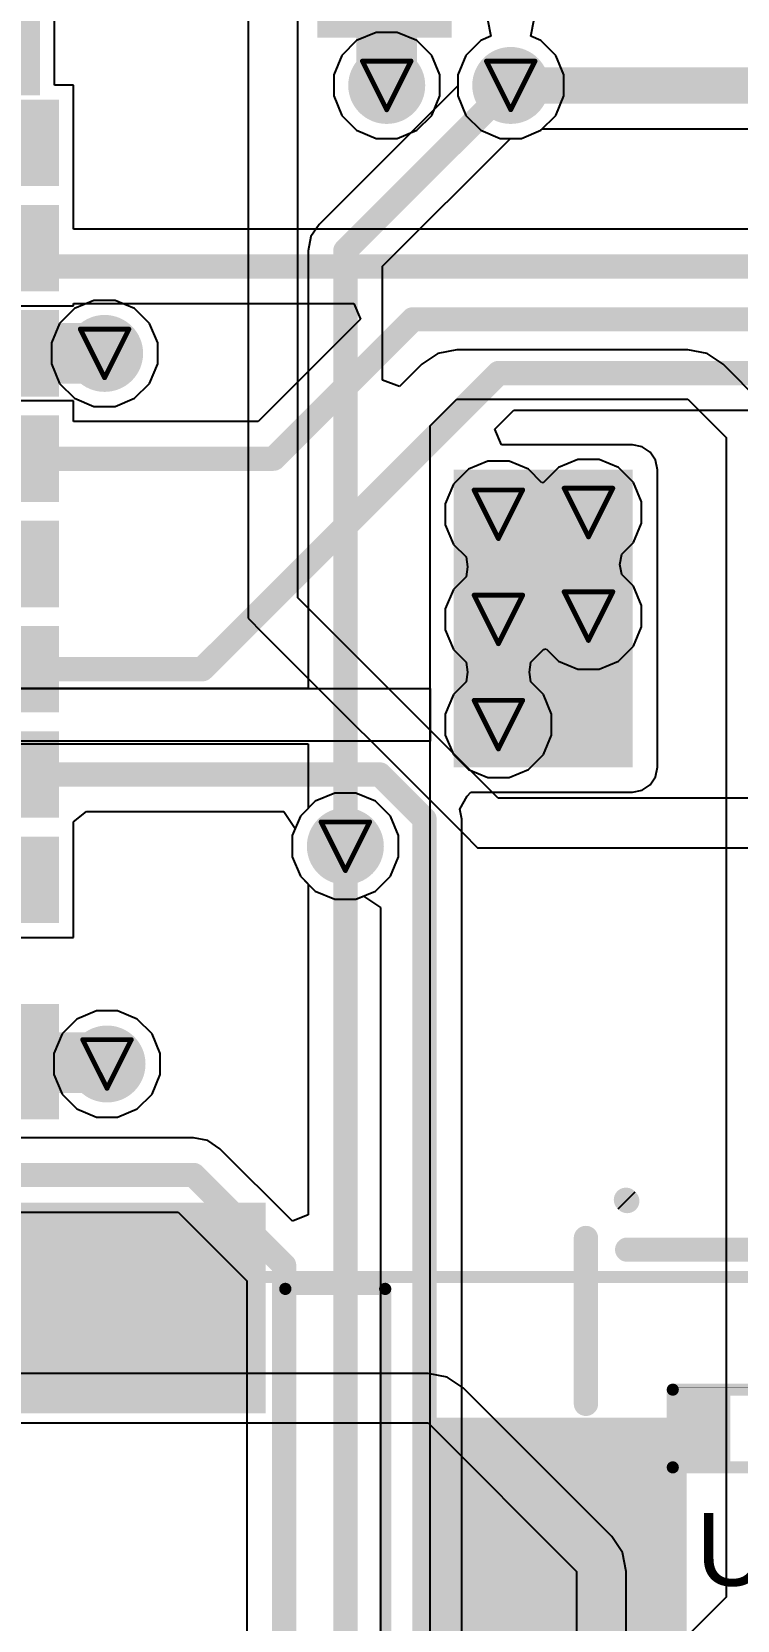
# Model space of a CAD drawing. Header units: inches. Extents: x -6 to 385, y -2 to 102.
# Drawn here: x 22.96 to 30.33, y 26.41 to 43.01 of the extents above; entities that cross this region are included whole.
import ezdxf

# ---------------------------------------------------------------- set-up
doc = ezdxf.new("R2010")
doc.units = ezdxf.units.IN
for name, color, linetype in [('Bottom Layer', 5, 'Continuous'), ('Bottom Overlay', 54, 'Continuous'), ('Bottom Paste', 16, 'Continuous'), ('Bottom Solder', 6, 'Continuous'), ('Drill Drawing', 1, 'Continuous'), ('Keep-Out Layer', 6, 'Continuous'), ('Layer 1', 16, 'Continuous'), ('Layer 2', 76, 'Continuous'), ('Top Layer', 1, 'Continuous'), ('Top Overlay', 2, 'Continuous'), ('Top Paste', 8, 'Continuous'), ('Top Solder', 216, 'Continuous'), ('Via Holes', 16, 'Continuous')]:
    doc.layers.add(name, color=color, linetype=linetype)
doc.styles.add('Arial', font='', dxfattribs={"height": 0.2})
doc.styles.get('Arial').set_extended_font_data('Arial')

# ---------------------------------------------------------------- blocks, each defined once
blk = doc.blocks.new('R___0402_B_32')
at = {"layer": 'Bottom Layer'}
for points in [[(-0.241, 0.317), (-0.241, -0.318), (-0.699, -0.318), (-0.699, 0.317)], [(0.699, 0.317), (0.699, -0.318), (0.241, -0.318), (0.241, 0.317)]]:
    blk.add_hatch(color=5, dxfattribs=at).paths.add_polyline_path(points)
at = {"layer": 'Bottom Paste'}
for points in [[(-0.241, 0.317), (-0.241, -0.318), (-0.699, -0.318), (-0.699, 0.317)], [(0.699, 0.317), (0.699, -0.318), (0.241, -0.318), (0.241, 0.317)]]:
    blk.add_hatch(color=16, dxfattribs=at).paths.add_polyline_path(points)
at = {"layer": 'Bottom Solder'}
for points in [[(-0.186, 0.373), (-0.186, -0.373), (-0.754, -0.373), (-0.754, 0.373)], [(0.754, 0.373), (0.754, -0.373), (0.186, -0.373), (0.186, 0.373)]]:
    blk.add_hatch(color=6, dxfattribs=at).paths.add_polyline_path(points)
at = {"layer": 'Bottom Overlay'}
for points in [[(-0.787, -0.406, 0.127, 0.127, 0), (-0.787, 0.406, 0.127, 0.127, 0)], [(-0.787, 0.406, 0.127, 0.127, 0), (0.787, 0.406, 0.127, 0.127, 0)], [(-0.813, 0.432, 0.00323, 0.00323, 0), (0.813, 0.432, 0.00323, 0.00323, 0)], [(0.787, -0.406, 0.127, 0.127, 0), (0.787, 0.406, 0.127, 0.127, 0)], [(-0.787, -0.406, 0.127, 0.127, 0), (0.787, -0.406, 0.127, 0.127, 0)]]:
    blk.add_lwpolyline(points, format="xyseb", dxfattribs=at)
for points in [[(-0.819, 0.406, 0.0635, 0.0635, 1), (-0.756, 0.406, 0.0635, 0.0635, 1)], [(-0.819, 0.406, 0.0635, 0.0635, 1), (-0.756, 0.406, 0.0635, 0.0635, 1)], [(-0.814, 0.432, 0.00161, 0.00161, 1), (-0.812, 0.432, 0.00161, 0.00161, 1)], [(0.756, 0.406, 0.0635, 0.0635, 1), (0.819, 0.406, 0.0635, 0.0635, 1)], [(0.756, 0.406, 0.0635, 0.0635, 1), (0.819, 0.406, 0.0635, 0.0635, 1)], [(0.812, 0.432, 0.00161, 0.00161, 1), (0.814, 0.432, 0.00161, 0.00161, 1)], [(-0.819, -0.406, 0.0635, 0.0635, 1), (-0.756, -0.406, 0.0635, 0.0635, 1)], [(-0.819, -0.406, 0.0635, 0.0635, 1), (-0.756, -0.406, 0.0635, 0.0635, 1)], [(0.756, -0.406, 0.0635, 0.0635, 1), (0.819, -0.406, 0.0635, 0.0635, 1)], [(0.756, -0.406, 0.0635, 0.0635, 1), (0.819, -0.406, 0.0635, 0.0635, 1)]]:
    blk.add_lwpolyline(points, format="xyseb", close=True, dxfattribs=at)
blk = doc.blocks.new('YSPI0520_2R2M__B_134')
at = {"layer": 'Bottom Layer'}
for points in [[(-3.5, 1.25), (-1.5, 1.25), (-1.5, -1.25), (-3.5, -1.25)], [(1.5, 1.25), (3.5, 1.25), (3.5, -1.25), (1.5, -1.25)]]:
    blk.add_hatch(color=5, dxfattribs=at).paths.add_polyline_path(points)
at = {"layer": 'Bottom Paste'}
for points in [[(-3.5, 1.25), (-1.5, 1.25), (-1.5, -1.25), (-3.5, -1.25)], [(1.5, 1.25), (3.5, 1.25), (3.5, -1.25), (1.5, -1.25)]]:
    blk.add_hatch(color=16, dxfattribs=at).paths.add_polyline_path(points)
at = {"layer": 'Bottom Solder'}
for points in [[(-3.602, 1.352), (-1.398, 1.352), (-1.398, -1.352), (-3.602, -1.352)], [(1.398, 1.352), (3.602, 1.352), (3.602, -1.352), (1.398, -1.352)]]:
    blk.add_hatch(color=6, dxfattribs=at).paths.add_polyline_path(points)
at = {"layer": 'Bottom Overlay'}
for points in [[(-2.7, 2.6, 0.127, 0.127, 0), (2.7, 2.6, 0.127, 0.127, 0)], [(-2.7, 2.6, 0.127, 0.127, 0), (-2.7, 1.557, 0.127, 0.127, 0)], [(2.7, 2.6, 0.127, 0.127, 0), (2.7, 1.557, 0.127, 0.127, 0)], [(-2.7, -1.557, 0.127, 0.127, 0), (-2.7, -2.6, 0.127, 0.127, 0)], [(2.7, -1.557, 0.127, 0.127, 0), (2.7, -2.6, 0.127, 0.127, 0)], [(-2.7, -2.6, 0.127, 0.127, 0), (2.7, -2.6, 0.127, 0.127, 0)]]:
    blk.add_lwpolyline(points, format="xyseb", dxfattribs=at)
for points in [[(-2.732, 2.6, 0.0635, 0.0635, 1), (-2.668, 2.6, 0.0635, 0.0635, 1)], [(-2.732, 2.6, 0.0635, 0.0635, 1), (-2.668, 2.6, 0.0635, 0.0635, 1)], [(2.668, 2.6, 0.0635, 0.0635, 1), (2.732, 2.6, 0.0635, 0.0635, 1)], [(2.668, 2.6, 0.0635, 0.0635, 1), (2.732, 2.6, 0.0635, 0.0635, 1)], [(-2.732, 1.557, 0.0635, 0.0635, 1), (-2.668, 1.557, 0.0635, 0.0635, 1)], [(2.668, 1.557, 0.0635, 0.0635, 1), (2.732, 1.557, 0.0635, 0.0635, 1)], [(-2.732, -1.557, 0.0635, 0.0635, 1), (-2.668, -1.557, 0.0635, 0.0635, 1)], [(2.668, -1.557, 0.0635, 0.0635, 1), (2.732, -1.557, 0.0635, 0.0635, 1)], [(-2.732, -2.6, 0.0635, 0.0635, 1), (-2.668, -2.6, 0.0635, 0.0635, 1)], [(-2.732, -2.6, 0.0635, 0.0635, 1), (-2.668, -2.6, 0.0635, 0.0635, 1)], [(2.668, -2.6, 0.0635, 0.0635, 1), (2.732, -2.6, 0.0635, 0.0635, 1)], [(2.668, -2.6, 0.0635, 0.0635, 1), (2.732, -2.6, 0.0635, 0.0635, 1)]]:
    blk.add_lwpolyline(points, format="xyseb", close=True, dxfattribs=at)
blk = doc.blocks.new('DM3BT_DSF_PEJS_135')
at = {"layer": 'Top Layer'}
for points in [[(-5.25, 8.15), (-4.25, 8.15), (-4.25, 6.75), (-5.25, 6.75)], [(-3.2, 6.75), (-3.2, 8.15), (-2.5, 8.15), (-2.5, 6.75)], [(-2.1, 6.75), (-2.1, 8.15), (-1.4, 8.15), (-1.4, 6.75)], [(-1, 6.75), (-1, 8.15), (-0.3, 8.15), (-0.3, 6.75)], [(0.1, 6.75), (0.1, 8.15), (0.8, 8.15), (0.8, 6.75)], [(1.2, 6.75), (1.2, 8.15), (1.9, 8.15), (1.9, 6.75)], [(2.3, 6.75), (2.3, 8.15), (3, 8.15), (3, 6.75)], [(3.4, 6.75), (3.4, 8.15), (4.1, 8.15), (4.1, 6.75)], [(4.5, 6.75), (4.5, 8.15), (5.2, 8.15), (5.2, 6.75)], [(5.45, 6.95), (5.45, 8.15), (6.15, 8.15), (6.15, 6.95)], [(6.05, 3.85), (7.25, 3.85), (7.25, 2.65), (6.05, 2.65)], [(6.05, -2.55), (7.25, -2.55), (7.25, -3.35), (6.05, -3.35)], [(6.05, -4.95), (7.25, -4.95), (7.25, -8.15), (6.05, -8.15)], [(-7.4, -6.6), (-5.9, -6.6), (-5.9, -8.5), (-7.4, -8.5)]]:
    blk.add_hatch(color=1, dxfattribs=at).paths.add_polyline_path(points)
at = {"layer": 'Top Paste'}
for points in [[(-5.25, 8.15), (-4.25, 8.15), (-4.25, 6.75), (-5.25, 6.75)], [(-3.2, 6.75), (-3.2, 8.15), (-2.5, 8.15), (-2.5, 6.75)], [(-2.1, 6.75), (-2.1, 8.15), (-1.4, 8.15), (-1.4, 6.75)], [(-1, 6.75), (-1, 8.15), (-0.3, 8.15), (-0.3, 6.75)], [(0.1, 6.75), (0.1, 8.15), (0.8, 8.15), (0.8, 6.75)], [(1.2, 6.75), (1.2, 8.15), (1.9, 8.15), (1.9, 6.75)], [(2.3, 6.75), (2.3, 8.15), (3, 8.15), (3, 6.75)], [(3.4, 6.75), (3.4, 8.15), (4.1, 8.15), (4.1, 6.75)], [(4.5, 6.75), (4.5, 8.15), (5.2, 8.15), (5.2, 6.75)], [(5.45, 6.95), (5.45, 8.15), (6.15, 8.15), (6.15, 6.95)], [(6.05, 3.85), (7.25, 3.85), (7.25, 2.65), (6.05, 2.65)], [(6.05, -2.55), (7.25, -2.55), (7.25, -3.35), (6.05, -3.35)], [(6.05, -4.95), (7.25, -4.95), (7.25, -8.15), (6.05, -8.15)]]:
    blk.add_hatch(color=8, dxfattribs=at).paths.add_polyline_path(points)
at = {"layer": 'Top Solder'}
for points in [[(-5.352, 8.252), (-4.148, 8.252), (-4.148, 6.648), (-5.352, 6.648)], [(-3.302, 6.648), (-3.302, 8.252), (-2.398, 8.252), (-2.398, 6.648)], [(-2.202, 6.648), (-2.202, 8.252), (-1.298, 8.252), (-1.298, 6.648)], [(-1.102, 6.648), (-1.102, 8.252), (-0.198, 8.252), (-0.198, 6.648)], [(-0.002, 6.648), (-0.002, 8.252), (0.902, 8.252), (0.902, 6.648)], [(1.098, 6.648), (1.098, 8.252), (2.002, 8.252), (2.002, 6.648)], [(2.198, 6.648), (2.198, 8.252), (3.102, 8.252), (3.102, 6.648)], [(3.298, 6.648), (3.298, 8.252), (4.202, 8.252), (4.202, 6.648)], [(4.398, 6.648), (4.398, 8.252), (5.302, 8.252), (5.302, 6.648)], [(5.348, 6.848), (5.348, 8.252), (6.252, 8.252), (6.252, 6.848)], [(5.948, 3.952), (7.352, 3.952), (7.352, 2.548), (5.948, 2.548)], [(5.948, -2.448), (7.352, -2.448), (7.352, -3.452), (5.948, -3.452)], [(5.948, -4.848), (7.352, -4.848), (7.352, -8.252), (5.948, -8.252)], [(-7.4, -6.6), (-5.9, -6.6), (-5.9, -8.5), (-7.4, -8.5)]]:
    blk.add_hatch(color=216, dxfattribs=at).paths.add_polyline_path(points)
at = {"layer": 'Keep-Out Layer'}
for p, q in [((6.4, 3.85), (6.4, 7.1)), ((6.4, 7.1), (7.15, 7.1)), ((7.15, 7.1), (7.15, 3.85)), ((7.15, 3.85), (6.4, 3.85)), ((6.4, -0.95), (6.4, 2.65)), ((6.4, 2.65), (7.15, 2.65)), ((7.15, 2.65), (7.15, -0.95)), ((7.15, -0.95), (6.4, -0.95))]:
    blk.add_line(p, q, dxfattribs=at)
at = {"layer": 'Top Layer'}
for p, q in [((-7.4, -8.5), (-7.4, -6.6)), ((-7.4, -6.6), (-5.9, -6.6)), ((-5.9, -6.6), (-5.9, -7.85)), ((-5.9, -7.85), (-5.75, -8)), ((-5.75, -8), (-5.4, -8)), ((-5.4, -8), (-5.4, -8.5)), ((-5.4, -8.5), (-7.4, -8.5))]:
    blk.add_line(p, q, dxfattribs=at)
at = {"layer": 'Top Overlay'}
for points in [[(-2.997, 8.458, 0.127, 0.127, 0), (-2.743, 8.458, 0.127, 0.127, 0)], [(-2.997, 8.458, 0.127, 0.127, 0), (-2.87, 8.331, 0.127, 0.127, 0)], [(-2.743, 8.458, 0.127, 0.127, 0), (-2.87, 8.331, 0.127, 0.127, 0)], [(-7, 7.65, 0.127, 0.127, 0), (-7, -6.2, 0.127, 0.127, 0)], [(-7, 7.65, 0.127, 0.127, 0), (-5.65, 7.65, 0.127, 0.127, 0)], [(6.55, 7.65, 0.127, 0.127, 0), (6.85, 7.65, 0.127, 0.127, 0)], [(6.85, 7.65, 0.127, 0.127, 0), (6.85, 4.2, 0.127, 0.127, 0)], [(6.85, 2.3, 0.127, 0.127, 0), (6.85, -2.2, 0.127, 0.127, 0)], [(6.85, -3.7, 0.127, 0.127, 0), (6.85, -4.65, 0.127, 0.127, 0)], [(-5.481, -8.578, 0.127, 0.127, 0), (6.519, -8.578, 0.127, 0.127, 0)]]:
    blk.add_lwpolyline(points, format="xyseb", dxfattribs=at)
for points in [[(-3.029, 8.458, 0.0635, 0.0635, 1), (-2.965, 8.458, 0.0635, 0.0635, 1)], [(-3.029, 8.458, 0.0635, 0.0635, 1), (-2.965, 8.458, 0.0635, 0.0635, 1)], [(-2.775, 8.458, 0.0635, 0.0635, 1), (-2.711, 8.458, 0.0635, 0.0635, 1)], [(-2.775, 8.458, 0.0635, 0.0635, 1), (-2.711, 8.458, 0.0635, 0.0635, 1)], [(-2.902, 8.331, 0.0635, 0.0635, 1), (-2.838, 8.331, 0.0635, 0.0635, 1)], [(-2.902, 8.331, 0.0635, 0.0635, 1), (-2.838, 8.331, 0.0635, 0.0635, 1)], [(-7.032, 7.65, 0.0635, 0.0635, 1), (-6.968, 7.65, 0.0635, 0.0635, 1)], [(-7.032, 7.65, 0.0635, 0.0635, 1), (-6.968, 7.65, 0.0635, 0.0635, 1)], [(-5.682, 7.65, 0.0635, 0.0635, 1), (-5.618, 7.65, 0.0635, 0.0635, 1)], [(6.518, 7.65, 0.0635, 0.0635, 1), (6.582, 7.65, 0.0635, 0.0635, 1)], [(6.818, 7.65, 0.0635, 0.0635, 1), (6.882, 7.65, 0.0635, 0.0635, 1)], [(6.818, 7.65, 0.0635, 0.0635, 1), (6.882, 7.65, 0.0635, 0.0635, 1)], [(6.818, 4.2, 0.0635, 0.0635, 1), (6.882, 4.2, 0.0635, 0.0635, 1)], [(6.818, 2.3, 0.0635, 0.0635, 1), (6.882, 2.3, 0.0635, 0.0635, 1)], [(6.818, -2.2, 0.0635, 0.0635, 1), (6.882, -2.2, 0.0635, 0.0635, 1)], [(6.818, -3.7, 0.0635, 0.0635, 1), (6.882, -3.7, 0.0635, 0.0635, 1)], [(6.818, -4.65, 0.0635, 0.0635, 1), (6.882, -4.65, 0.0635, 0.0635, 1)], [(-7.032, -6.2, 0.0635, 0.0635, 1), (-6.968, -6.2, 0.0635, 0.0635, 1)], [(-5.513, -8.578, 0.0635, 0.0635, 1), (-5.449, -8.578, 0.0635, 0.0635, 1)], [(6.487, -8.578, 0.0635, 0.0635, 1), (6.551, -8.578, 0.0635, 0.0635, 1)]]:
    blk.add_lwpolyline(points, format="xyseb", close=True, dxfattribs=at)

msp = doc.modelspace()

# ---------------------------------------------------------------- hatches: boundary and pattern name
at = {"layer": 'Bottom Layer'}
h = msp.add_hatch(color=5, dxfattribs=at)
edge = h.paths.add_edge_path()
edge.add_arc((26.67, 42.449), 0.3, 0, 360)
h = msp.add_hatch(color=5, dxfattribs=at)
edge = h.paths.add_edge_path()
edge.add_arc((27.965, 42.449), 0.3, 0, 360)
h = msp.add_hatch(color=5, dxfattribs=at)
edge = h.paths.add_edge_path()
edge.add_arc((23.724, 39.649), 0.3, 0, 360)
h = msp.add_hatch(color=5, dxfattribs=at)
edge = h.paths.add_edge_path()
edge.add_arc((27.836, 37.968), 0.3, 0, 360)
h = msp.add_hatch(color=5, dxfattribs=at)
edge = h.paths.add_edge_path()
edge.add_arc((28.777, 37.986), 0.3, 0, 360)
h = msp.add_hatch(color=5, dxfattribs=at)
edge = h.paths.add_edge_path()
edge.add_arc((28.777, 36.904), 0.3, 0, 360)
h = msp.add_hatch(color=5, dxfattribs=at)
edge = h.paths.add_edge_path()
edge.add_arc((27.836, 36.869), 0.3, 0, 360)
h = msp.add_hatch(color=5, dxfattribs=at)
edge = h.paths.add_edge_path()
edge.add_arc((27.836, 35.77), 0.3, 0, 360)
h = msp.add_hatch(color=5, dxfattribs=at)
edge = h.paths.add_edge_path()
edge.add_arc((26.238, 34.499), 0.3, 0, 360)
h = msp.add_hatch(color=5, dxfattribs=at)
edge = h.paths.add_edge_path()
edge.add_arc((23.749, 32.224), 0.3, 0, 360)
msp.add_hatch(color=5, dxfattribs=at).paths.add_polyline_path([(27.124, 23.74), (29.802, 23.74), (29.802, 28.528), (27.124, 28.528)])
at = {"layer": 'Bottom Solder'}
h = msp.add_hatch(color=6, dxfattribs=at)
edge = h.paths.add_edge_path()
edge.add_arc((26.67, 42.449), 0.402, 0, 360)
h = msp.add_hatch(color=6, dxfattribs=at)
edge = h.paths.add_edge_path()
edge.add_arc((27.965, 42.449), 0.402, 0, 360)
h = msp.add_hatch(color=6, dxfattribs=at)
edge = h.paths.add_edge_path()
edge.add_arc((23.724, 39.649), 0.402, 0, 360)
h = msp.add_hatch(color=6, dxfattribs=at)
edge = h.paths.add_edge_path()
edge.add_arc((27.836, 37.968), 0.402, 0, 360)
h = msp.add_hatch(color=6, dxfattribs=at)
edge = h.paths.add_edge_path()
edge.add_arc((28.777, 37.986), 0.402, 0, 360)
h = msp.add_hatch(color=6, dxfattribs=at)
edge = h.paths.add_edge_path()
edge.add_arc((27.836, 36.869), 0.402, 0, 360)
h = msp.add_hatch(color=6, dxfattribs=at)
edge = h.paths.add_edge_path()
edge.add_arc((28.777, 36.904), 0.402, 0, 360)
h = msp.add_hatch(color=6, dxfattribs=at)
edge = h.paths.add_edge_path()
edge.add_arc((27.836, 35.77), 0.402, 0, 360)
h = msp.add_hatch(color=6, dxfattribs=at)
edge = h.paths.add_edge_path()
edge.add_arc((26.238, 34.499), 0.402, 0, 360)
h = msp.add_hatch(color=6, dxfattribs=at)
edge = h.paths.add_edge_path()
edge.add_arc((23.749, 32.224), 0.402, 0, 360)
at = {"layer": 'Layer 1'}
h = msp.add_hatch(color=16, dxfattribs=at)
edge = h.paths.add_edge_path()
edge.add_arc((26.67, 42.449), 0.3, 0, 360)
h = msp.add_hatch(color=16, dxfattribs=at)
edge = h.paths.add_edge_path()
edge.add_arc((27.965, 42.449), 0.3, 0, 360)
h = msp.add_hatch(color=16, dxfattribs=at)
edge = h.paths.add_edge_path()
edge.add_arc((23.724, 39.649), 0.3, 0, 360)
h = msp.add_hatch(color=16, dxfattribs=at)
edge = h.paths.add_edge_path()
edge.add_arc((27.836, 37.968), 0.3, 0, 360)
h = msp.add_hatch(color=16, dxfattribs=at)
edge = h.paths.add_edge_path()
edge.add_arc((28.777, 37.986), 0.3, 0, 360)
h = msp.add_hatch(color=16, dxfattribs=at)
edge = h.paths.add_edge_path()
edge.add_arc((28.777, 36.904), 0.3, 0, 360)
h = msp.add_hatch(color=16, dxfattribs=at)
edge = h.paths.add_edge_path()
edge.add_arc((27.836, 36.869), 0.3, 0, 360)
h = msp.add_hatch(color=16, dxfattribs=at)
edge = h.paths.add_edge_path()
edge.add_arc((27.836, 35.77), 0.3, 0, 360)
h = msp.add_hatch(color=16, dxfattribs=at)
edge = h.paths.add_edge_path()
edge.add_arc((26.238, 34.499), 0.3, 0, 360)
h = msp.add_hatch(color=16, dxfattribs=at)
edge = h.paths.add_edge_path()
edge.add_arc((23.749, 32.224), 0.3, 0, 360)
at = {"layer": 'Layer 2'}
h = msp.add_hatch(color=76, dxfattribs=at)
edge = h.paths.add_edge_path()
edge.add_arc((26.67, 42.449), 0.3, 0, 360)
h = msp.add_hatch(color=76, dxfattribs=at)
edge = h.paths.add_edge_path()
edge.add_arc((27.965, 42.449), 0.3, 0, 360)
h = msp.add_hatch(color=76, dxfattribs=at)
edge = h.paths.add_edge_path()
edge.add_arc((23.724, 39.649), 0.3, 0, 360)
h = msp.add_hatch(color=76, dxfattribs=at)
edge = h.paths.add_edge_path()
edge.add_arc((27.836, 37.968), 0.3, 0, 360)
h = msp.add_hatch(color=76, dxfattribs=at)
edge = h.paths.add_edge_path()
edge.add_arc((28.777, 37.986), 0.3, 0, 360)
h = msp.add_hatch(color=76, dxfattribs=at)
edge = h.paths.add_edge_path()
edge.add_arc((28.777, 36.904), 0.3, 0, 360)
h = msp.add_hatch(color=76, dxfattribs=at)
edge = h.paths.add_edge_path()
edge.add_arc((27.836, 36.869), 0.3, 0, 360)
h = msp.add_hatch(color=76, dxfattribs=at)
edge = h.paths.add_edge_path()
edge.add_arc((27.836, 35.77), 0.3, 0, 360)
h = msp.add_hatch(color=76, dxfattribs=at)
edge = h.paths.add_edge_path()
edge.add_arc((26.238, 34.499), 0.3, 0, 360)
h = msp.add_hatch(color=76, dxfattribs=at)
edge = h.paths.add_edge_path()
edge.add_arc((23.749, 32.224), 0.3, 0, 360)
at = {"layer": 'Top Layer'}
h = msp.add_hatch(color=1, dxfattribs=at)
edge = h.paths.add_edge_path()
edge.add_arc((26.67, 42.449), 0.3, 0, 360)
h = msp.add_hatch(color=1, dxfattribs=at)
edge = h.paths.add_edge_path()
edge.add_arc((27.965, 42.449), 0.3, 0, 360)
h = msp.add_hatch(color=1, dxfattribs=at)
edge = h.paths.add_edge_path()
edge.add_arc((23.724, 39.649), 0.3, 0, 360)
msp.add_hatch(color=1, dxfattribs=at).paths.add_polyline_path([(29.238, 35.324), (29.238, 38.433), (27.369, 38.433), (27.369, 35.324)])
h = msp.add_hatch(color=1, dxfattribs=at)
edge = h.paths.add_edge_path()
edge.add_arc((27.836, 37.968), 0.3, 0, 360)
h = msp.add_hatch(color=1, dxfattribs=at)
edge = h.paths.add_edge_path()
edge.add_arc((28.777, 37.986), 0.3, 0, 360)
h = msp.add_hatch(color=1, dxfattribs=at)
edge = h.paths.add_edge_path()
edge.add_arc((28.777, 36.904), 0.3, 0, 360)
h = msp.add_hatch(color=1, dxfattribs=at)
edge = h.paths.add_edge_path()
edge.add_arc((27.836, 36.869), 0.3, 0, 360)
h = msp.add_hatch(color=1, dxfattribs=at)
edge = h.paths.add_edge_path()
edge.add_arc((27.836, 35.77), 0.3, 0, 360)
h = msp.add_hatch(color=1, dxfattribs=at)
edge = h.paths.add_edge_path()
edge.add_arc((26.238, 34.499), 0.3, 0, 360)
h = msp.add_hatch(color=1, dxfattribs=at)
edge = h.paths.add_edge_path()
edge.add_arc((23.749, 32.224), 0.3, 0, 360)
at = {"layer": 'Top Solder'}
h = msp.add_hatch(color=216, dxfattribs=at)
edge = h.paths.add_edge_path()
edge.add_arc((26.67, 42.449), 0.402, 0, 360)
h = msp.add_hatch(color=216, dxfattribs=at)
edge = h.paths.add_edge_path()
edge.add_arc((27.965, 42.449), 0.402, 0, 360)
h = msp.add_hatch(color=216, dxfattribs=at)
edge = h.paths.add_edge_path()
edge.add_arc((23.724, 39.649), 0.402, 0, 360)
h = msp.add_hatch(color=216, dxfattribs=at)
edge = h.paths.add_edge_path()
edge.add_arc((27.836, 37.968), 0.402, 0, 360)
h = msp.add_hatch(color=216, dxfattribs=at)
edge = h.paths.add_edge_path()
edge.add_arc((28.777, 37.986), 0.402, 0, 360)
h = msp.add_hatch(color=216, dxfattribs=at)
edge = h.paths.add_edge_path()
edge.add_arc((27.836, 36.869), 0.402, 0, 360)
h = msp.add_hatch(color=216, dxfattribs=at)
edge = h.paths.add_edge_path()
edge.add_arc((28.777, 36.904), 0.402, 0, 360)
h = msp.add_hatch(color=216, dxfattribs=at)
edge = h.paths.add_edge_path()
edge.add_arc((27.836, 35.77), 0.402, 0, 360)
h = msp.add_hatch(color=216, dxfattribs=at)
edge = h.paths.add_edge_path()
edge.add_arc((26.238, 34.499), 0.402, 0, 360)
h = msp.add_hatch(color=216, dxfattribs=at)
edge = h.paths.add_edge_path()
edge.add_arc((23.749, 32.224), 0.402, 0, 360)
at = {"layer": 'Via Holes'}
h = msp.add_hatch(color=7, dxfattribs=at)
edge = h.paths.add_edge_path()
edge.add_arc((26.67, 42.449), 0.15, 0, 360)
h = msp.add_hatch(color=7, dxfattribs=at)
edge = h.paths.add_edge_path()
edge.add_arc((27.965, 42.449), 0.15, 0, 360)
h = msp.add_hatch(color=7, dxfattribs=at)
edge = h.paths.add_edge_path()
edge.add_arc((23.724, 39.649), 0.15, 0, 360)
h = msp.add_hatch(color=7, dxfattribs=at)
edge = h.paths.add_edge_path()
edge.add_arc((27.836, 37.968), 0.15, 0, 360)
h = msp.add_hatch(color=7, dxfattribs=at)
edge = h.paths.add_edge_path()
edge.add_arc((28.777, 37.986), 0.15, 0, 360)
h = msp.add_hatch(color=7, dxfattribs=at)
edge = h.paths.add_edge_path()
edge.add_arc((27.836, 36.869), 0.15, 0, 360)
h = msp.add_hatch(color=7, dxfattribs=at)
edge = h.paths.add_edge_path()
edge.add_arc((28.777, 36.904), 0.15, 0, 360)
h = msp.add_hatch(color=7, dxfattribs=at)
edge = h.paths.add_edge_path()
edge.add_arc((27.836, 35.77), 0.15, 0, 360)
h = msp.add_hatch(color=7, dxfattribs=at)
edge = h.paths.add_edge_path()
edge.add_arc((26.238, 34.499), 0.15, 0, 360)
h = msp.add_hatch(color=7, dxfattribs=at)
edge = h.paths.add_edge_path()
edge.add_arc((23.749, 32.224), 0.15, 0, 360)

# ---------------------------------------------------------------- linework, layer by layer
at = {"layer": 'Bottom Layer'}
for p, q in [((27.721, 43.14), (27.757, 42.963)), ((28.174, 42.963), (28.209, 43.14)), ((27.652, 42.919), (27.496, 42.763)), ((27.757, 42.963), (27.652, 42.919)), ((28.279, 42.919), (28.174, 42.963)), ((28.435, 42.763), (28.279, 42.919)), ((27.496, 42.763), (27.411, 42.56)), ((28.519, 42.56), (28.435, 42.763)), ((27.411, 42.56), (27.411, 42.445)), ((28.519, 42.339), (28.519, 42.56)), ((27.411, 42.445), (25.964, 40.997)), ((28.435, 42.136), (28.519, 42.339)), ((28.279, 41.98), (28.435, 42.136)), ((26.627, 40.561), (27.961, 41.895)), ((27.961, 41.895), (28.076, 41.895)), ((28.076, 41.895), (28.279, 41.98)), ((25.879, 40.871), (25.85, 40.722)), ((25.964, 40.997), (25.879, 40.871)), ((25.85, 40.722), (25.85, 36.148)), ((26.627, 39.37), (26.627, 40.561)), ((27.403, 39.688), (27.205, 39.649)), ((29.816, 39.688), (27.403, 39.688)), ((30.015, 39.649), (29.816, 39.688)), ((27.037, 39.536), (26.804, 39.304)), ((27.205, 39.649), (27.037, 39.536)), ((30.183, 39.536), (30.015, 39.649)), ((30.582, 39.137), (30.183, 39.536)), ((26.804, 39.304), (26.627, 39.37)), ((27.124, 38.891), (27.403, 39.17)), ((27.403, 39.17), (29.816, 39.17)), ((29.816, 39.17), (30.215, 38.771)), ((27.124, 36.148), (27.124, 38.891)), ((30.215, 38.771), (30.215, 30.441)), ((7.938, 36.148), (27.124, 36.148)), ((25.85, 36.148), (7.938, 36.148)), ((27.124, 36.148), (27.124, 35.598)), ((27.124, 35.598), (27.124, 36.148)), ((27.124, 35.598), (7.938, 35.598)), ((10.437, 35.568), (25.85, 35.568)), ((25.85, 35.568), (25.85, 34.894)), ((27.124, 23.74), (27.124, 35.598)), ((25.85, 34.894), (25.769, 34.813)), ((25.769, 34.813), (25.684, 34.61)), ((25.684, 34.61), (25.684, 34.389)), ((25.684, 34.389), (25.769, 34.186)), ((25.769, 34.186), (25.924, 34.03)), ((25.924, 34.03), (26.128, 33.945)), ((26.128, 33.945), (26.348, 33.945)), ((26.348, 33.945), (26.428, 33.978)), ((26.428, 33.978), (26.606, 33.86)), ((26.606, 33.86), (26.606, 26.208)), ((23.639, 32.778), (23.435, 32.694)), ((23.859, 32.778), (23.639, 32.778)), ((24.063, 32.694), (23.859, 32.778)), ((23.279, 32.538), (23.195, 32.334)), ((23.435, 32.694), (23.279, 32.538)), ((24.219, 32.538), (24.063, 32.694)), ((24.303, 32.334), (24.219, 32.538)), ((23.195, 32.334), (23.195, 32.114)), ((24.303, 32.114), (24.303, 32.334)), ((23.195, 32.114), (23.279, 31.91)), ((24.219, 31.91), (24.303, 32.114)), ((23.279, 31.91), (23.435, 31.754)), ((24.063, 31.754), (24.219, 31.91)), ((23.435, 31.754), (23.639, 31.67)), ((23.859, 31.67), (24.063, 31.754)), ((23.639, 31.67), (23.859, 31.67)), ((30.215, 30.441), (30.215, 26.652)), ((30.215, 26.652), (29.802, 26.239))]:
    msp.add_line(p, q, dxfattribs=at)
for points in [[(26.238, 40.722, 0.254, 0.254, 0), (27.965, 42.449, 0.254, 0.254, 0)], [(26.238, 34.499, 0.254, 0.254, 0), (26.238, 40.722, 0.254, 0.254, 0)], [(29.168, 30.805, 0.254, 0.254, 0), (29.181, 30.792, 0.254, 0.254, 0)], [(28.751, 28.673, 0.254, 0.254, 0), (28.751, 30.406, 0.254, 0.254, 0)], [(29.181, 30.284, 0.254, 0.254, 0), (30.915, 30.284, 0.254, 0.254, 0)]]:
    msp.add_lwpolyline(points, format="xyseb", dxfattribs=at)
for points in [[(27.902, 42.449, 0.127, 0.127, 1), (28.029, 42.449, 0.127, 0.127, 1)], [(26.175, 40.722, 0.127, 0.127, 1), (26.302, 40.722, 0.127, 0.127, 1)], [(26.175, 40.722, 0.127, 0.127, 1), (26.302, 40.722, 0.127, 0.127, 1)], [(26.175, 34.499, 0.127, 0.127, 1), (26.302, 34.499, 0.127, 0.127, 1)], [(29.105, 30.805, 0.127, 0.127, 1), (29.232, 30.805, 0.127, 0.127, 1)], [(29.118, 30.792, 0.127, 0.127, 1), (29.245, 30.792, 0.127, 0.127, 1)], [(28.687, 30.406, 0.127, 0.127, 1), (28.814, 30.406, 0.127, 0.127, 1)], [(29.118, 30.284, 0.127, 0.127, 1), (29.245, 30.284, 0.127, 0.127, 1)], [(28.687, 28.673, 0.127, 0.127, 1), (28.814, 28.673, 0.127, 0.127, 1)]]:
    msp.add_lwpolyline(points, format="xyseb", close=True, dxfattribs=at)
at = {"layer": 'Drill Drawing'}
for points in [[(26.416, 42.703, 0.0508, 0.0508, 0), (26.924, 42.703, 0.0508, 0.0508, 0)], [(26.416, 42.703, 0.0508, 0.0508, 0), (26.67, 42.195, 0.0508, 0.0508, 0)], [(26.67, 42.195, 0.0508, 0.0508, 0), (26.924, 42.703, 0.0508, 0.0508, 0)], [(27.711, 42.703, 0.0508, 0.0508, 0), (28.219, 42.703, 0.0508, 0.0508, 0)], [(27.711, 42.703, 0.0508, 0.0508, 0), (27.965, 42.195, 0.0508, 0.0508, 0)], [(27.965, 42.195, 0.0508, 0.0508, 0), (28.219, 42.703, 0.0508, 0.0508, 0)], [(23.47, 39.903, 0.0508, 0.0508, 0), (23.978, 39.903, 0.0508, 0.0508, 0)], [(23.47, 39.903, 0.0508, 0.0508, 0), (23.724, 39.395, 0.0508, 0.0508, 0)], [(23.724, 39.395, 0.0508, 0.0508, 0), (23.978, 39.903, 0.0508, 0.0508, 0)], [(27.582, 38.222, 0.0508, 0.0508, 0), (28.09, 38.222, 0.0508, 0.0508, 0)], [(27.582, 38.222, 0.0508, 0.0508, 0), (27.836, 37.714, 0.0508, 0.0508, 0)], [(27.836, 37.714, 0.0508, 0.0508, 0), (28.09, 38.222, 0.0508, 0.0508, 0)], [(28.523, 38.24, 0.0508, 0.0508, 0), (29.031, 38.24, 0.0508, 0.0508, 0)], [(28.523, 38.24, 0.0508, 0.0508, 0), (28.777, 37.732, 0.0508, 0.0508, 0)], [(28.777, 37.732, 0.0508, 0.0508, 0), (29.031, 38.24, 0.0508, 0.0508, 0)], [(28.523, 37.158, 0.0508, 0.0508, 0), (29.031, 37.158, 0.0508, 0.0508, 0)], [(28.523, 37.158, 0.0508, 0.0508, 0), (28.777, 36.65, 0.0508, 0.0508, 0)], [(28.777, 36.65, 0.0508, 0.0508, 0), (29.031, 37.158, 0.0508, 0.0508, 0)], [(27.582, 37.123, 0.0508, 0.0508, 0), (28.09, 37.123, 0.0508, 0.0508, 0)], [(27.582, 37.123, 0.0508, 0.0508, 0), (27.836, 36.615, 0.0508, 0.0508, 0)], [(27.836, 36.615, 0.0508, 0.0508, 0), (28.09, 37.123, 0.0508, 0.0508, 0)], [(27.582, 36.024, 0.0508, 0.0508, 0), (28.09, 36.024, 0.0508, 0.0508, 0)], [(27.582, 36.024, 0.0508, 0.0508, 0), (27.836, 35.516, 0.0508, 0.0508, 0)], [(27.836, 35.516, 0.0508, 0.0508, 0), (28.09, 36.024, 0.0508, 0.0508, 0)], [(25.984, 34.753, 0.0508, 0.0508, 0), (26.492, 34.753, 0.0508, 0.0508, 0)], [(25.984, 34.753, 0.0508, 0.0508, 0), (26.238, 34.245, 0.0508, 0.0508, 0)], [(26.238, 34.245, 0.0508, 0.0508, 0), (26.492, 34.753, 0.0508, 0.0508, 0)], [(23.495, 32.478, 0.0508, 0.0508, 0), (24.003, 32.478, 0.0508, 0.0508, 0)], [(23.495, 32.478, 0.0508, 0.0508, 0), (23.749, 31.97, 0.0508, 0.0508, 0)], [(23.749, 31.97, 0.0508, 0.0508, 0), (24.003, 32.478, 0.0508, 0.0508, 0)]]:
    msp.add_lwpolyline(points, format="xyseb", dxfattribs=at)
for points in [[(26.403, 42.703, 0.0254, 0.0254, 1), (26.429, 42.703, 0.0254, 0.0254, 1)], [(26.403, 42.703, 0.0254, 0.0254, 1), (26.429, 42.703, 0.0254, 0.0254, 1)], [(26.911, 42.703, 0.0254, 0.0254, 1), (26.937, 42.703, 0.0254, 0.0254, 1)], [(26.911, 42.703, 0.0254, 0.0254, 1), (26.937, 42.703, 0.0254, 0.0254, 1)], [(27.699, 42.703, 0.0254, 0.0254, 1), (27.724, 42.703, 0.0254, 0.0254, 1)], [(27.699, 42.703, 0.0254, 0.0254, 1), (27.724, 42.703, 0.0254, 0.0254, 1)], [(28.207, 42.703, 0.0254, 0.0254, 1), (28.232, 42.703, 0.0254, 0.0254, 1)], [(28.207, 42.703, 0.0254, 0.0254, 1), (28.232, 42.703, 0.0254, 0.0254, 1)], [(26.657, 42.195, 0.0254, 0.0254, 1), (26.683, 42.195, 0.0254, 0.0254, 1)], [(26.657, 42.195, 0.0254, 0.0254, 1), (26.683, 42.195, 0.0254, 0.0254, 1)], [(27.953, 42.195, 0.0254, 0.0254, 1), (27.978, 42.195, 0.0254, 0.0254, 1)], [(27.953, 42.195, 0.0254, 0.0254, 1), (27.978, 42.195, 0.0254, 0.0254, 1)], [(23.457, 39.903, 0.0254, 0.0254, 1), (23.482, 39.903, 0.0254, 0.0254, 1)], [(23.457, 39.903, 0.0254, 0.0254, 1), (23.482, 39.903, 0.0254, 0.0254, 1)], [(23.965, 39.903, 0.0254, 0.0254, 1), (23.99, 39.903, 0.0254, 0.0254, 1)], [(23.965, 39.903, 0.0254, 0.0254, 1), (23.99, 39.903, 0.0254, 0.0254, 1)], [(23.711, 39.395, 0.0254, 0.0254, 1), (23.736, 39.395, 0.0254, 0.0254, 1)], [(23.711, 39.395, 0.0254, 0.0254, 1), (23.736, 39.395, 0.0254, 0.0254, 1)], [(27.57, 38.222, 0.0254, 0.0254, 1), (27.595, 38.222, 0.0254, 0.0254, 1)], [(27.57, 38.222, 0.0254, 0.0254, 1), (27.595, 38.222, 0.0254, 0.0254, 1)], [(28.078, 38.222, 0.0254, 0.0254, 1), (28.103, 38.222, 0.0254, 0.0254, 1)], [(28.078, 38.222, 0.0254, 0.0254, 1), (28.103, 38.222, 0.0254, 0.0254, 1)], [(28.51, 38.24, 0.0254, 0.0254, 1), (28.536, 38.24, 0.0254, 0.0254, 1)], [(28.51, 38.24, 0.0254, 0.0254, 1), (28.536, 38.24, 0.0254, 0.0254, 1)], [(29.018, 38.24, 0.0254, 0.0254, 1), (29.044, 38.24, 0.0254, 0.0254, 1)], [(29.018, 38.24, 0.0254, 0.0254, 1), (29.044, 38.24, 0.0254, 0.0254, 1)], [(27.824, 37.714, 0.0254, 0.0254, 1), (27.849, 37.714, 0.0254, 0.0254, 1)], [(27.824, 37.714, 0.0254, 0.0254, 1), (27.849, 37.714, 0.0254, 0.0254, 1)], [(28.764, 37.732, 0.0254, 0.0254, 1), (28.79, 37.732, 0.0254, 0.0254, 1)], [(28.764, 37.732, 0.0254, 0.0254, 1), (28.79, 37.732, 0.0254, 0.0254, 1)], [(28.51, 37.158, 0.0254, 0.0254, 1), (28.536, 37.158, 0.0254, 0.0254, 1)], [(28.51, 37.158, 0.0254, 0.0254, 1), (28.536, 37.158, 0.0254, 0.0254, 1)], [(29.018, 37.158, 0.0254, 0.0254, 1), (29.044, 37.158, 0.0254, 0.0254, 1)], [(29.018, 37.158, 0.0254, 0.0254, 1), (29.044, 37.158, 0.0254, 0.0254, 1)], [(27.57, 37.123, 0.0254, 0.0254, 1), (27.595, 37.123, 0.0254, 0.0254, 1)], [(27.57, 37.123, 0.0254, 0.0254, 1), (27.595, 37.123, 0.0254, 0.0254, 1)], [(28.078, 37.123, 0.0254, 0.0254, 1), (28.103, 37.123, 0.0254, 0.0254, 1)], [(28.078, 37.123, 0.0254, 0.0254, 1), (28.103, 37.123, 0.0254, 0.0254, 1)], [(27.824, 36.615, 0.0254, 0.0254, 1), (27.849, 36.615, 0.0254, 0.0254, 1)], [(27.824, 36.615, 0.0254, 0.0254, 1), (27.849, 36.615, 0.0254, 0.0254, 1)], [(28.764, 36.65, 0.0254, 0.0254, 1), (28.79, 36.65, 0.0254, 0.0254, 1)], [(28.764, 36.65, 0.0254, 0.0254, 1), (28.79, 36.65, 0.0254, 0.0254, 1)], [(27.57, 36.024, 0.0254, 0.0254, 1), (27.595, 36.024, 0.0254, 0.0254, 1)], [(27.57, 36.024, 0.0254, 0.0254, 1), (27.595, 36.024, 0.0254, 0.0254, 1)], [(28.078, 36.024, 0.0254, 0.0254, 1), (28.103, 36.024, 0.0254, 0.0254, 1)], [(28.078, 36.024, 0.0254, 0.0254, 1), (28.103, 36.024, 0.0254, 0.0254, 1)], [(27.824, 35.516, 0.0254, 0.0254, 1), (27.849, 35.516, 0.0254, 0.0254, 1)], [(27.824, 35.516, 0.0254, 0.0254, 1), (27.849, 35.516, 0.0254, 0.0254, 1)], [(25.971, 34.753, 0.0254, 0.0254, 1), (25.997, 34.753, 0.0254, 0.0254, 1)], [(25.971, 34.753, 0.0254, 0.0254, 1), (25.997, 34.753, 0.0254, 0.0254, 1)], [(26.48, 34.753, 0.0254, 0.0254, 1), (26.505, 34.753, 0.0254, 0.0254, 1)], [(26.48, 34.753, 0.0254, 0.0254, 1), (26.505, 34.753, 0.0254, 0.0254, 1)], [(26.226, 34.245, 0.0254, 0.0254, 1), (26.251, 34.245, 0.0254, 0.0254, 1)], [(26.226, 34.245, 0.0254, 0.0254, 1), (26.251, 34.245, 0.0254, 0.0254, 1)], [(23.482, 32.478, 0.0254, 0.0254, 1), (23.508, 32.478, 0.0254, 0.0254, 1)], [(23.482, 32.478, 0.0254, 0.0254, 1), (23.508, 32.478, 0.0254, 0.0254, 1)], [(23.99, 32.478, 0.0254, 0.0254, 1), (24.016, 32.478, 0.0254, 0.0254, 1)], [(23.99, 32.478, 0.0254, 0.0254, 1), (24.016, 32.478, 0.0254, 0.0254, 1)], [(23.736, 31.97, 0.0254, 0.0254, 1), (23.762, 31.97, 0.0254, 0.0254, 1)], [(23.736, 31.97, 0.0254, 0.0254, 1), (23.762, 31.97, 0.0254, 0.0254, 1)]]:
    msp.add_lwpolyline(points, format="xyseb", close=True, dxfattribs=at)
at = {"layer": 'Layer 1'}
for p, q in [((27.721, 43.14), (27.757, 42.963)), ((28.174, 42.963), (28.209, 43.14)), ((27.652, 42.919), (27.496, 42.763)), ((27.757, 42.963), (27.652, 42.919)), ((28.279, 42.919), (28.174, 42.963)), ((28.435, 42.763), (28.279, 42.919)), ((27.496, 42.763), (27.411, 42.56)), ((28.519, 42.56), (28.435, 42.763)), ((27.411, 42.56), (27.411, 42.339)), ((28.519, 42.339), (28.519, 42.56)), ((27.411, 42.339), (27.496, 42.136)), ((28.435, 42.136), (28.519, 42.339)), ((27.496, 42.136), (27.652, 41.98)), ((28.279, 41.98), (28.435, 42.136)), ((27.652, 41.98), (27.855, 41.895)), ((27.855, 41.895), (28.076, 41.895)), ((28.076, 41.895), (28.279, 41.98)), ((27.726, 38.522), (27.523, 38.438)), ((27.947, 38.522), (27.726, 38.522)), ((28.15, 38.438), (27.947, 38.522)), ((28.667, 38.54), (28.463, 38.456)), ((28.887, 38.54), (28.667, 38.54)), ((29.091, 38.456), (28.887, 38.54)), ((27.523, 38.438), (27.367, 38.282)), ((28.291, 38.297), (28.15, 38.438)), ((28.463, 38.456), (28.307, 38.3)), ((29.246, 38.3), (29.091, 38.456)), ((27.367, 38.282), (27.282, 38.078)), ((28.307, 38.3), (28.291, 38.297)), ((29.331, 38.097), (29.246, 38.3)), ((27.282, 38.078), (27.282, 37.858)), ((29.331, 37.876), (29.331, 38.097)), ((27.282, 37.858), (27.367, 37.654)), ((29.246, 37.673), (29.331, 37.876)), ((27.367, 37.654), (27.499, 37.522)), ((27.499, 37.522), (27.512, 37.419)), ((29.105, 37.445), (29.125, 37.551)), ((29.125, 37.551), (29.246, 37.673)), ((27.512, 37.419), (27.499, 37.316)), ((29.125, 37.339), (29.105, 37.445)), ((27.367, 37.183), (27.282, 36.979)), ((27.499, 37.316), (27.367, 37.183)), ((29.246, 37.217), (29.125, 37.339)), ((29.331, 37.014), (29.246, 37.217)), ((29.331, 36.793), (29.331, 37.014)), ((27.282, 36.979), (27.282, 36.759)), ((27.282, 36.759), (27.367, 36.555)), ((29.246, 36.59), (29.331, 36.793)), ((27.367, 36.555), (27.499, 36.423)), ((28.174, 36.423), (28.306, 36.555)), ((28.306, 36.555), (28.336, 36.561)), ((28.336, 36.561), (28.463, 36.434)), ((29.091, 36.434), (29.246, 36.59)), ((27.499, 36.423), (27.512, 36.32)), ((28.16, 36.32), (28.174, 36.423)), ((28.463, 36.434), (28.667, 36.35)), ((28.887, 36.35), (29.091, 36.434)), ((27.499, 36.217), (27.367, 36.084)), ((27.512, 36.32), (27.499, 36.217)), ((28.174, 36.217), (28.16, 36.32)), ((28.306, 36.084), (28.174, 36.217)), ((28.667, 36.35), (28.887, 36.35)), ((27.367, 36.084), (27.282, 35.881)), ((28.39, 35.881), (28.306, 36.084)), ((27.282, 35.881), (27.282, 35.66)), ((28.39, 35.66), (28.39, 35.881)), ((27.282, 35.66), (27.367, 35.457)), ((28.306, 35.457), (28.39, 35.66)), ((27.367, 35.457), (27.523, 35.301)), ((28.15, 35.301), (28.306, 35.457)), ((27.523, 35.301), (27.726, 35.216)), ((27.726, 35.216), (27.947, 35.216)), ((27.947, 35.216), (28.15, 35.301)), ((26.128, 35.053), (25.924, 34.969)), ((26.348, 35.053), (26.128, 35.053)), ((26.552, 34.969), (26.348, 35.053)), ((25.924, 34.969), (25.769, 34.813)), ((26.708, 34.813), (26.552, 34.969)), ((25.769, 34.813), (25.684, 34.61)), ((26.792, 34.61), (26.708, 34.813)), ((25.684, 34.61), (25.684, 34.389)), ((26.792, 34.389), (26.792, 34.61)), ((25.684, 34.389), (25.769, 34.186)), ((26.708, 34.186), (26.792, 34.389)), ((25.769, 34.186), (25.924, 34.03)), ((25.924, 34.03), (26.128, 33.945)), ((26.348, 33.945), (26.552, 34.03)), ((26.552, 34.03), (26.708, 34.186)), ((26.128, 33.945), (26.348, 33.945))]:
    msp.add_line(p, q, dxfattribs=at)
at = {"layer": 'Layer 2'}
for p, q in [((25.222, 43.14), (25.222, 37.096)), ((25.74, 37.096), (25.74, 43.14)), ((26.56, 43.003), (26.356, 42.919)), ((26.78, 43.003), (26.56, 43.003)), ((26.984, 42.919), (26.78, 43.003)), ((27.721, 43.14), (27.757, 42.963)), ((28.174, 42.963), (28.209, 43.14)), ((26.356, 42.919), (26.2, 42.763)), ((27.14, 42.763), (26.984, 42.919)), ((27.652, 42.919), (27.496, 42.763)), ((27.757, 42.963), (27.652, 42.919)), ((28.279, 42.919), (28.174, 42.963)), ((28.435, 42.763), (28.279, 42.919)), ((26.2, 42.763), (26.116, 42.56)), ((27.224, 42.56), (27.14, 42.763)), ((27.496, 42.763), (27.411, 42.56)), ((28.519, 42.56), (28.435, 42.763)), ((26.116, 42.56), (26.116, 42.339)), ((27.224, 42.339), (27.224, 42.56)), ((27.411, 42.56), (27.411, 42.339)), ((28.519, 42.339), (28.519, 42.56)), ((26.116, 42.339), (26.2, 42.136)), ((27.14, 42.136), (27.224, 42.339)), ((27.411, 42.339), (27.496, 42.136)), ((28.435, 42.136), (28.519, 42.339)), ((26.2, 42.136), (26.356, 41.98)), ((26.984, 41.98), (27.14, 42.136)), ((27.496, 42.136), (27.652, 41.98)), ((28.279, 41.98), (28.435, 42.136)), ((26.356, 41.98), (26.56, 41.895)), ((26.56, 41.895), (26.78, 41.895)), ((26.78, 41.895), (26.984, 41.98)), ((27.652, 41.98), (27.855, 41.895)), ((27.855, 41.895), (28.076, 41.895)), ((28.076, 41.895), (28.279, 41.98)), ((23.613, 40.203), (23.41, 40.119)), ((23.834, 40.203), (23.613, 40.203)), ((24.037, 40.119), (23.834, 40.203)), ((23.41, 40.119), (23.254, 39.963)), ((24.193, 39.963), (24.037, 40.119)), ((23.254, 39.963), (23.17, 39.76)), ((24.278, 39.76), (24.193, 39.963)), ((23.17, 39.76), (23.17, 39.539)), ((24.278, 39.539), (24.278, 39.76)), ((23.17, 39.539), (23.254, 39.336)), ((24.193, 39.336), (24.278, 39.539)), ((23.254, 39.336), (23.41, 39.18)), ((23.41, 39.18), (23.613, 39.095)), ((23.834, 39.095), (24.037, 39.18)), ((24.037, 39.18), (24.193, 39.336)), ((23.613, 39.095), (23.834, 39.095)), ((25.222, 37.096), (25.222, 36.881)), ((27.834, 35.002), (25.74, 37.096)), ((25.222, 36.881), (25.374, 36.729)), ((25.374, 36.729), (27.468, 34.636)), ((26.128, 35.053), (25.924, 34.969)), ((26.348, 35.053), (26.128, 35.053)), ((26.552, 34.969), (26.348, 35.053)), ((25.924, 34.969), (25.769, 34.813)), ((26.708, 34.813), (26.552, 34.969)), ((30.668, 35.002), (27.834, 35.002)), ((25.769, 34.813), (25.684, 34.61)), ((26.792, 34.61), (26.708, 34.813)), ((25.684, 34.61), (25.684, 34.389)), ((26.792, 34.389), (26.792, 34.61)), ((27.468, 34.636), (27.619, 34.484)), ((25.684, 34.389), (25.769, 34.186)), ((26.708, 34.186), (26.792, 34.389)), ((27.619, 34.484), (30.717, 34.484)), ((25.769, 34.186), (25.924, 34.03)), ((25.924, 34.03), (26.128, 33.945)), ((26.348, 33.945), (26.552, 34.03)), ((26.552, 34.03), (26.708, 34.186)), ((26.128, 33.945), (26.348, 33.945)), ((23.639, 32.778), (23.435, 32.694)), ((23.859, 32.778), (23.639, 32.778)), ((24.063, 32.694), (23.859, 32.778)), ((23.279, 32.538), (23.195, 32.334)), ((23.435, 32.694), (23.279, 32.538)), ((24.219, 32.538), (24.063, 32.694)), ((24.303, 32.334), (24.219, 32.538)), ((23.195, 32.334), (23.195, 32.114)), ((24.303, 32.114), (24.303, 32.334)), ((23.195, 32.114), (23.279, 31.91)), ((24.219, 31.91), (24.303, 32.114)), ((23.279, 31.91), (23.435, 31.754)), ((24.063, 31.754), (24.219, 31.91)), ((23.435, 31.754), (23.639, 31.67)), ((23.859, 31.67), (24.063, 31.754)), ((23.639, 31.67), (23.859, 31.67)), ((25.843, 28.991), (9.5, 28.991)), ((27.102, 28.991), (25.843, 28.991)), ((27.3, 28.952), (27.102, 28.991)), ((27.468, 28.84), (27.3, 28.952)), ((29.02, 27.288), (27.468, 28.84)), ((9.5, 28.473), (25.843, 28.473)), ((25.843, 28.473), (27.102, 28.473)), ((27.102, 28.473), (28.653, 26.922)), ((29.132, 27.12), (29.02, 27.288)), ((29.02, 27.288), (29.02, 27.288)), ((29.171, 26.922), (29.132, 27.12)), ((28.653, 26.922), (28.653, 17.273)), ((29.171, 17.434), (29.171, 26.922))]:
    msp.add_line(p, q, dxfattribs=at)
at = {"layer": 'Top Layer'}
for p, q in [((23.2, 42.453), (23.2, 43.14)), ((27.721, 43.14), (27.757, 42.963)), ((27.652, 42.919), (27.496, 42.763)), ((27.757, 42.963), (27.652, 42.919)), ((27.496, 42.763), (27.411, 42.56)), ((27.411, 42.56), (27.411, 42.339)), ((23.4, 42.453), (23.2, 42.453)), ((23.4, 40.947), (23.4, 42.453)), ((27.411, 42.339), (27.496, 42.136)), ((27.496, 42.136), (27.652, 41.98)), ((28.279, 41.98), (28.296, 41.996)), ((28.296, 41.996), (32.617, 41.996)), ((27.652, 41.98), (27.855, 41.895)), ((27.855, 41.895), (28.076, 41.895)), ((28.076, 41.895), (28.279, 41.98)), ((40.594, 40.947), (23.4, 40.947)), ((23.4, 40.145), (23.4, 40.17)), ((23.4, 40.17), (26.327, 40.17)), ((26.327, 40.17), (26.395, 40.006)), ((21.492, 40.145), (23.4, 40.145)), ((26.395, 40.006), (25.327, 38.938)), ((23.4, 39.153), (21.492, 39.153)), ((23.4, 38.938), (23.4, 39.153)), ((27.8, 38.856), (27.999, 39.055)), ((27.999, 39.055), (34.79, 39.055)), ((25.327, 38.938), (23.4, 38.938)), ((27.868, 38.692), (27.8, 38.856)), ((29.238, 38.692), (27.868, 38.692)), ((29.337, 38.672), (29.238, 38.692)), ((29.421, 38.616), (29.337, 38.672)), ((29.477, 38.532), (29.421, 38.616)), ((29.497, 38.433), (29.477, 38.532)), ((29.497, 35.324), (29.497, 38.433)), ((29.421, 35.141), (29.477, 35.225)), ((29.477, 35.225), (29.497, 35.324)), ((27.509, 35.022), (27.549, 35.065)), ((27.549, 35.065), (29.238, 35.065)), ((29.238, 35.065), (29.337, 35.084)), ((29.337, 35.084), (29.421, 35.141)), ((23.4, 34.753), (23.533, 34.861)), ((23.533, 34.861), (25.596, 34.861)), ((25.596, 34.861), (25.715, 34.683)), ((27.433, 34.887), (27.509, 35.022)), ((27.453, 34.783), (27.433, 34.887)), ((23.4, 33.545), (23.4, 34.753)), ((27.453, 25.007), (27.453, 34.783)), ((25.715, 34.683), (25.684, 34.61)), ((25.684, 34.61), (25.684, 34.389)), ((25.684, 34.389), (25.769, 34.186)), ((25.769, 34.186), (25.85, 34.104)), ((25.85, 34.104), (25.85, 30.649)), ((21.492, 33.545), (23.4, 33.545)), ((24.653, 31.453), (6.83, 31.453)), ((24.802, 31.423), (24.653, 31.453)), ((24.928, 31.339), (24.802, 31.423)), ((25.685, 30.581), (24.928, 31.339)), ((6.83, 30.676), (24.492, 30.676)), ((24.492, 30.676), (25.21, 29.959)), ((25.85, 30.649), (25.685, 30.581)), ((25.21, 29.959), (25.21, 20.469))]:
    msp.add_line(p, q, dxfattribs=at)
for points in [[(26.67, 42.449, 0.635, 0.635, 0), (26.67, 43.625, 0.635, 0.635, 0)], [(27.965, 42.449, 0.381, 0.381, 0), (32.617, 42.449, 0.381, 0.381, 0)], [(22.637, 40.558, 0.254, 0.254, 0), (41.671, 40.558, 0.254, 0.254, 0)], [(25.488, 38.549, 0.254, 0.254, 0), (26.944, 40.005, 0.254, 0.254, 0)], [(26.944, 40.005, 0.254, 0.254, 0), (42.159, 40.005, 0.254, 0.254, 0)], [(22.446, 39.649, 0.635, 0.635, 0), (23.724, 39.649, 0.635, 0.635, 0)], [(24.744, 36.349, 0.254, 0.254, 0), (27.838, 39.444, 0.254, 0.254, 0)], [(27.838, 39.444, 0.254, 0.254, 0), (42.538, 39.444, 0.254, 0.254, 0)], [(22.446, 38.549, 0.254, 0.254, 0), (25.488, 38.549, 0.254, 0.254, 0)], [(22.446, 36.349, 0.254, 0.254, 0), (24.744, 36.349, 0.254, 0.254, 0)], [(22.446, 35.249, 0.254, 0.254, 0), (26.599, 35.249, 0.254, 0.254, 0)], [(26.599, 35.249, 0.254, 0.254, 0), (27.065, 34.783, 0.254, 0.254, 0)], [(27.065, 24.846, 0.254, 0.254, 0), (27.065, 34.783, 0.254, 0.254, 0)], [(26.238, 20.639, 0.254, 0.254, 0), (26.238, 34.499, 0.254, 0.254, 0)], [(22.458, 32.237, 0.635, 0.635, 0), (23.736, 32.237, 0.635, 0.635, 0)], [(6.435, 31.064, 0.254, 0.254, 0), (24.653, 31.064, 0.254, 0.254, 0)], [(24.653, 31.064, 0.254, 0.254, 0), (25.598, 30.119, 0.254, 0.254, 0)], [(25.598, 20.469, 0.254, 0.254, 0), (25.598, 30.119, 0.254, 0.254, 0)]]:
    msp.add_lwpolyline(points, format="xyseb", dxfattribs=at)
for points in [[(26.511, 42.449, 0.318, 0.318, 1), (26.829, 42.449, 0.318, 0.318, 1)], [(27.87, 42.449, 0.191, 0.191, 1), (28.061, 42.449, 0.191, 0.191, 1)], [(26.88, 40.005, 0.127, 0.127, 1), (27.007, 40.005, 0.127, 0.127, 1)], [(26.88, 40.005, 0.127, 0.127, 1), (27.007, 40.005, 0.127, 0.127, 1)], [(23.565, 39.649, 0.318, 0.318, 1), (23.882, 39.649, 0.318, 0.318, 1)], [(27.775, 39.444, 0.127, 0.127, 1), (27.902, 39.444, 0.127, 0.127, 1)], [(27.775, 39.444, 0.127, 0.127, 1), (27.902, 39.444, 0.127, 0.127, 1)], [(25.425, 38.549, 0.127, 0.127, 1), (25.552, 38.549, 0.127, 0.127, 1)], [(25.425, 38.549, 0.127, 0.127, 1), (25.552, 38.549, 0.127, 0.127, 1)], [(24.68, 36.349, 0.127, 0.127, 1), (24.807, 36.349, 0.127, 0.127, 1)], [(24.68, 36.349, 0.127, 0.127, 1), (24.807, 36.349, 0.127, 0.127, 1)], [(26.535, 35.249, 0.127, 0.127, 1), (26.662, 35.249, 0.127, 0.127, 1)], [(26.535, 35.249, 0.127, 0.127, 1), (26.662, 35.249, 0.127, 0.127, 1)], [(27.001, 34.783, 0.127, 0.127, 1), (27.128, 34.783, 0.127, 0.127, 1)], [(27.001, 34.783, 0.127, 0.127, 1), (27.128, 34.783, 0.127, 0.127, 1)], [(26.175, 34.499, 0.127, 0.127, 1), (26.302, 34.499, 0.127, 0.127, 1)], [(23.578, 32.237, 0.318, 0.318, 1), (23.895, 32.237, 0.318, 0.318, 1)], [(24.59, 31.064, 0.127, 0.127, 1), (24.717, 31.064, 0.127, 0.127, 1)], [(24.59, 31.064, 0.127, 0.127, 1), (24.717, 31.064, 0.127, 0.127, 1)], [(25.535, 30.119, 0.127, 0.127, 1), (25.662, 30.119, 0.127, 0.127, 1)], [(25.535, 30.119, 0.127, 0.127, 1), (25.662, 30.119, 0.127, 0.127, 1)]]:
    msp.add_lwpolyline(points, format="xyseb", close=True, dxfattribs=at)

# ---------------------------------------------------------------- block references
at = {"rotation": 90}
for name, p in [('DM3BT_DSF_PEJS_135', (29.896, 36.999)), ('YSPI0520_2R2M__B_134', (24.054, 27.174))]:
    msp.add_blockref(name, p, dxfattribs=at)
msp.add_blockref('R___0402_B_32', (30.445, 28.415))

# ---------------------------------------------------------------- texts
at = {"layer": 'Top Overlay', "style": 'Arial'}
msp.add_text('U10', height=0.762, dxfattribs=at).set_placement((29.901, 26.772))

doc.saveas('drawing.dxf')
